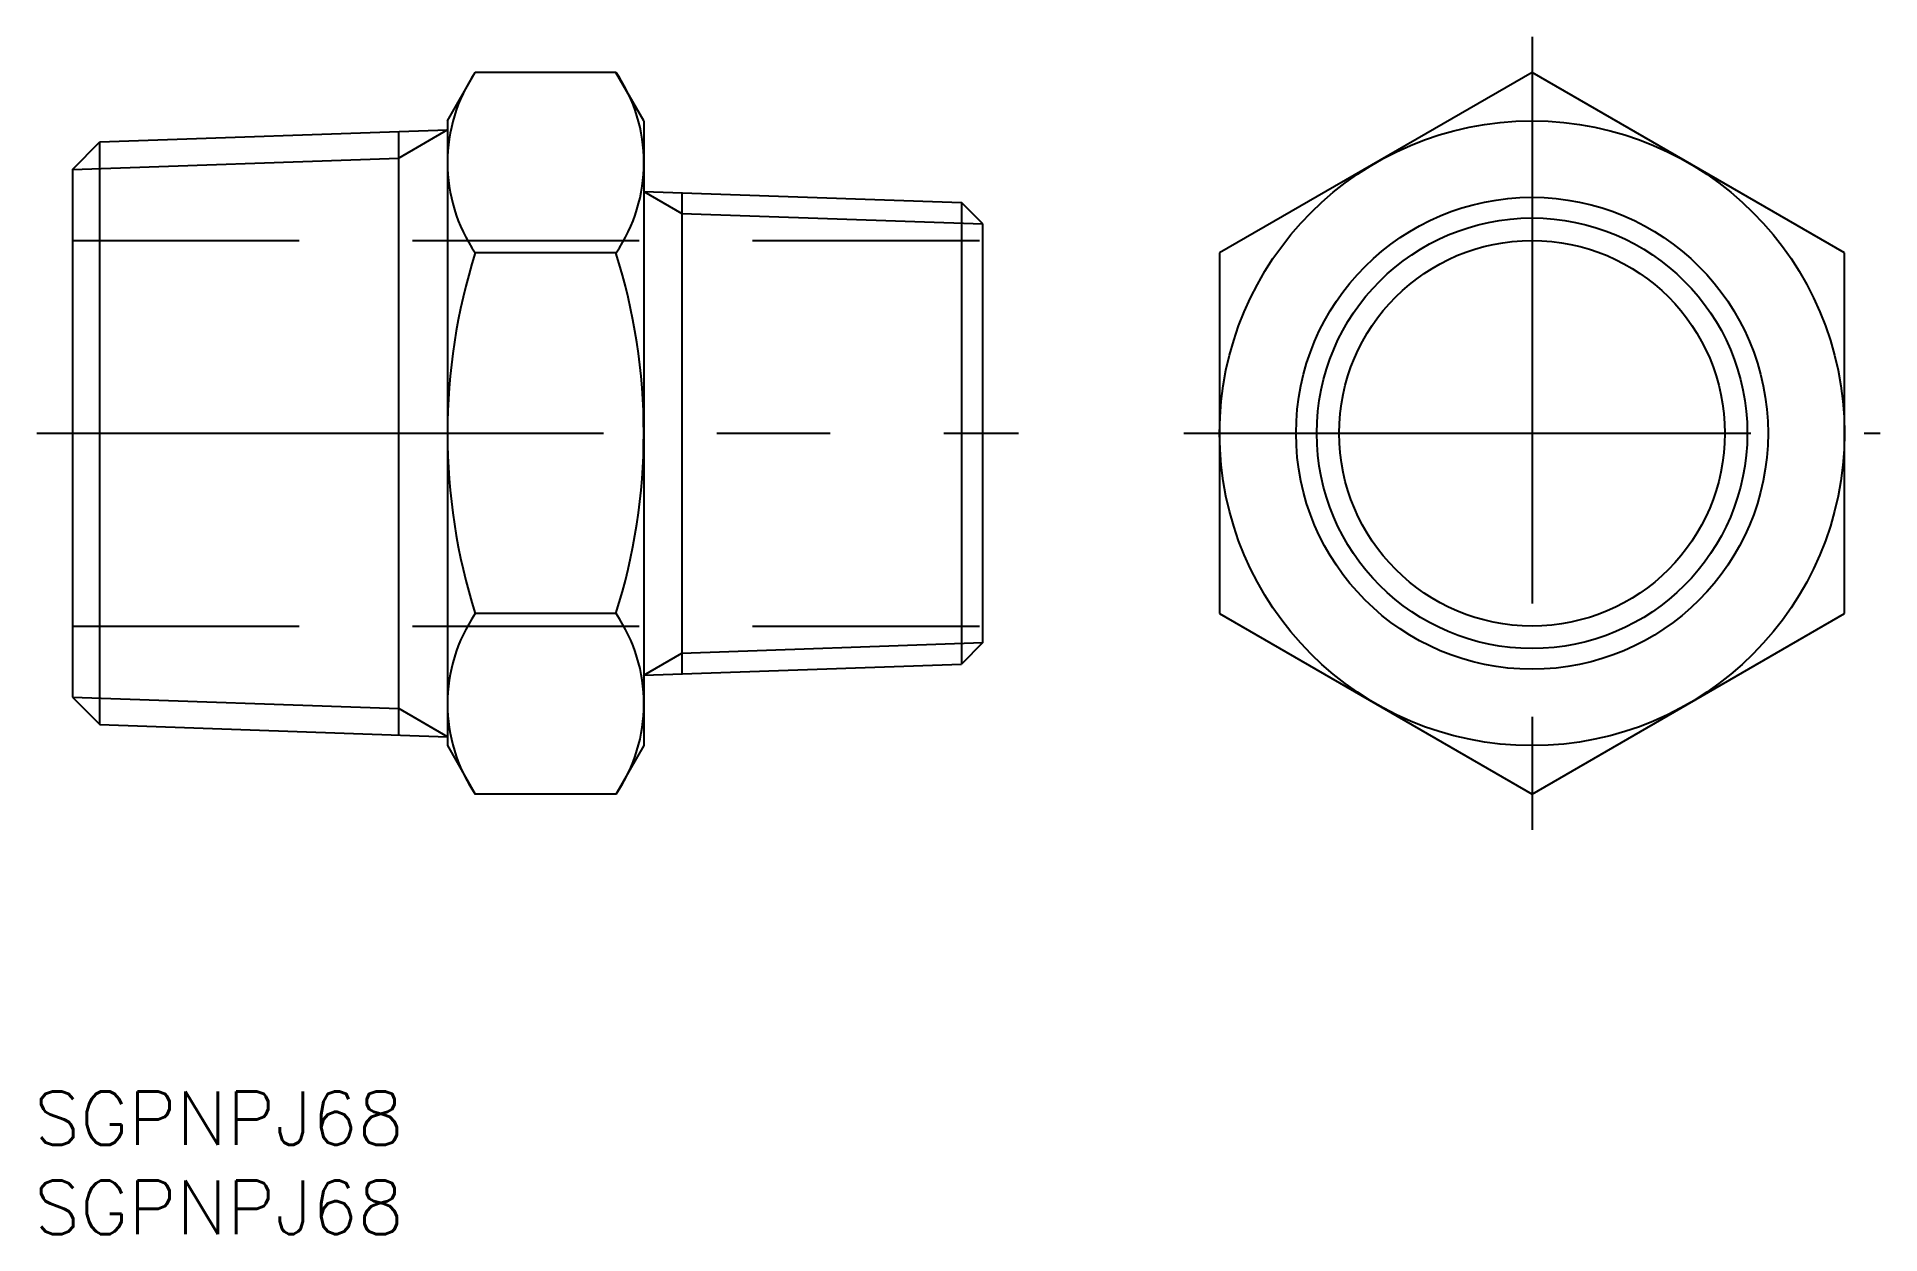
# Model space of a CAD drawing. Extents: x -84 to 19, y -45 to 22.
import ezdxf

# ---------------------------------------------------------------- set-up
doc = ezdxf.new("R2010")
doc.units = 0
doc.linetypes.add('CENTER', pattern=[50.8, 31.75, -6.35, 6.35, -6.35])
doc.linetypes.add('DASHED', pattern=[19.05, 12.7, -6.35])
doc.layers.get('0').update_dxf_attribs({"linetype": 'CONTINUOUS'})
doc.layers.add('CENTER', color=1, linetype='CENTER')
doc.styles.get("Standard").update_dxf_attribs({"font": 'txt.shx', "height": 3, "bigfont": 'bigfont.shx'})

msp = doc.modelspace()

# ---------------------------------------------------------------- linework, layer by layer
at = {"color": 7, "linetype": 'CONTINUOUS'}
for p, q in [((-60.76, 17.5), (-59.2, 20.21)), ((-51.32, 20.21), (-59.2, 20.21)), ((-49.76, 17.5), (-51.32, 20.21)), ((0, 20.21), (-17.5, 10.1)), ((17.5, 10.1), (0, 20.21)), ((-80.23, 16.32), (-60.76, 17)), ((-63.49, -16.9), (-63.49, 16.9)), ((-60.76, 17.5), (-60.76, -17.5)), ((-49.76, 17.5), (-49.76, -17.5)), ((-81.76, 14.78), (-80.23, 16.32)), ((-80.23, -16.32), (-80.23, 16.32)), ((-81.76, 14.78), (-81.76, -14.78)), ((-49.76, 13.55), (-31.96, 12.93)), ((-47.62, 13.48), (-47.62, -13.48)), ((-31.96, 12.93), (-31.96, -12.93)), ((-30.76, 11.73), (-31.96, 12.93)), ((-30.76, -11.73), (-30.76, 11.73)), ((-51.32, 10.1), (-59.2, 10.1)), ((-17.5, 10.1), (-17.5, -10.1)), ((17.5, -10.1), (17.5, 10.1)), ((-51.32, -10.1), (-59.2, -10.1)), ((-17.5, -10.1), (0, -20.21)), ((0, -20.21), (17.5, -10.1)), ((-30.76, -11.73), (-31.96, -12.93)), ((-49.76, -13.55), (-31.96, -12.93)), ((-81.76, -14.78), (-80.23, -16.32)), ((-80.23, -16.32), (-60.76, -17)), ((-60.76, -17.5), (-59.2, -20.21)), ((-49.76, -17.5), (-51.32, -20.21)), ((-51.32, -20.21), (-59.2, -20.21))]:
    msp.add_line(p, q, dxfattribs=at)
at = {"color": 3, "linetype": 'CONTINUOUS'}
for p, q in [((-60.76, 17), (-63.49, 15.42)), ((-81.76, 14.78), (-63.49, 15.42)), ((-49.76, 13.55), (-47.62, 12.31)), ((-47.62, 12.31), (-30.76, 11.73)), ((-49.76, -13.55), (-47.62, -12.31)), ((-47.62, -12.31), (-30.76, -11.73)), ((-81.76, -14.78), (-63.49, -15.42)), ((-60.76, -17), (-63.49, -15.42))]:
    msp.add_line(p, q, dxfattribs=at)
at = {"color": 3, "linetype": 'DASHED'}
for p, q in [((-81.76, 10.8), (-30.76, 10.8)), ((-81.76, -10.8), (-30.76, -10.8))]:
    msp.add_line(p, q, dxfattribs=at)
at = {"color": 7, "linetype": 'CONTINUOUS'}
for radius in [17.5, 13.22, 10.8]:
    msp.add_circle((0, 0), radius, dxfattribs=at)
at = {"color": 3, "linetype": 'CONTINUOUS'}
msp.add_circle((0, 0), 12.06, dxfattribs=at)
at = {"color": 7, "linetype": 'CONTINUOUS'}
for centre, radius, start, end in [((-51.81, 15.16), 8.95, 145.6158, 214.3842), ((-58.7, 15.16), 8.95, 325.6158, 34.3842), ((-27.32, 0), 33.44, 162.412, 197.588), ((-83.2, 0), 33.44, 342.412, 17.588), ((-51.81, -15.16), 8.95, 145.6158, 214.3842), ((-58.7, -15.16), 8.95, 325.6158, 34.3842)]:
    msp.add_arc(centre, radius, start, end, dxfattribs=at)
at = {"layer": 'CENTER', "color": 1, "linetype": 'CENTER'}
for p, q in [((0, 22.21), (0, -22.21)), ((-83.76, 0), (-28.76, 0)), ((-19.5, 0), (19.5, 0))]:
    msp.add_line(p, q, dxfattribs=at)

# ---------------------------------------------------------------- texts
at = {"color": 7, "linetype": 'CONTINUOUS'}
for p in [(-83.91, -39.87), (-83.91, -44.87)]:
    msp.add_text('SGPNPJ68', height=3, dxfattribs=at).set_placement(p)

doc.saveas('drawing.dxf')
